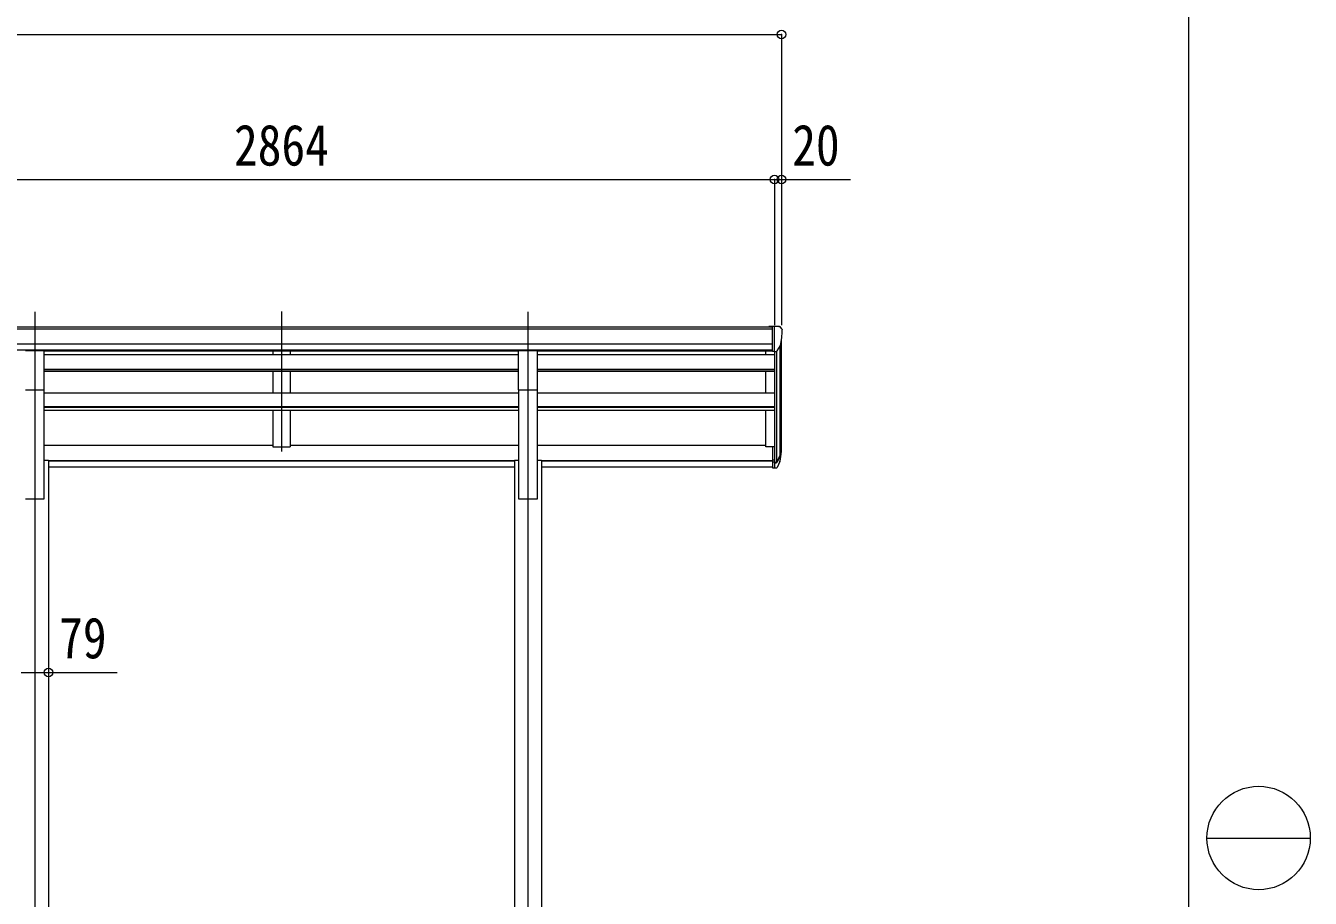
# Model space of a CAD drawing. Units: millimetres at full size. Extents: x -6988 to 7066, y -4877 to 4823.
# Drawn here: x 3336 to 7066, y -1077 to 1456 of the extents above; entities that cross this region are included whole.
import ezdxf
from ezdxf.enums import TextEntityAlignment as Align

# ---------------------------------------------------------------- set-up
doc = ezdxf.new("R2010")
doc.units = ezdxf.units.MM
doc.header["$LTSCALE"] = 25
doc.header["$PDMODE"] = 32
doc.header["$PDSIZE"] = 25
for name, color, linetype, lineweight in [('0-1_本体', 4, 'Continuous', 9), ('0-2_部品', 7, 'Continuous', 9), ('0-8_PARTS2', 2, 'Continuous', 9), ('0-A_寸法', 6, 'Continuous', 9), ('F-0_240', 7, 'Continuous', 9)]:
    doc.layers.add(name, color=color, linetype=linetype, lineweight=lineweight)
doc.styles.add('ＭＳ ゴシック', font='')
doc.styles.get('ＭＳ ゴシック').set_extended_font_data('MS Gothic')

msp = doc.modelspace()

# ---------------------------------------------------------------- linework, layer by layer
at = {"layer": '0-1_本体'}
for p, q in [((2652.55, 581.11), (5503.55, 581.11)), ((2652.55, 575.77), (5503.55, 575.77)), ((2652.55, 532.24), (5503.55, 532.24)), ((5525.77, 525.56), (5525.77, 207.33)), ((5530.05, 231.6), (5530.05, 544.36)), ((2652.55, 514.57), (5503.55, 514.57)), ((3389.66, 512.19), (4766.55, 512.19)), ((3389.66, 500.94), (4766.55, 500.94)), ((4053.16, 512.13), (4053.16, 500.94)), ((4103.16, 512.13), (4103.16, 500.94)), ((4821.55, 512.19), (5503.55, 512.19)), ((4821.55, 500.94), (5510.05, 500.94)), ((5485.05, 500.94), (5485.05, 512.19)), ((5510.05, 509.73), (5510.05, 233.77)), ((5516.05, 510.21), (5516.05, 189.33)), ((3389.66, 459.01), (4766.55, 459.01)), ((3389.66, 457.51), (4766.55, 457.51)), ((3389.66, 453.31), (4766.55, 453.31)), ((4053.16, 453.31), (4053.16, 389.58)), ((4103.16, 453.31), (4103.16, 389.58)), ((4821.55, 459.01), (5510.05, 459.01)), ((4821.55, 457.51), (5510.05, 457.51)), ((4821.55, 453.31), (5510.05, 453.31)), ((5485.05, 389.58), (5485.05, 453.31)), ((3389.66, 82.36), (3389.66, 399.15)), ((3389.67, 389.58), (4766.56, 389.58)), ((4766.55, 399.15), (4766.55, 82.36)), ((4821.55, 82.36), (4821.55, 399.15)), ((4821.56, 389.58), (5510.05, 389.58)), ((3389.66, 350.14), (4766.55, 350.14)), ((3389.66, 348.66), (4766.55, 348.66)), ((3389.66, 339.41), (4766.55, 339.41)), ((4053.16, 339.41), (4053.16, 232.92)), ((4103.16, 339.41), (4103.16, 232.92)), ((4821.55, 350.14), (5510.05, 350.14)), ((4821.55, 348.66), (5510.05, 348.66)), ((4821.55, 339.41), (5510.05, 339.41)), ((5485.05, 232.94), (5485.05, 339.41)), ((3389.66, 237.74), (4053.16, 237.74)), ((4053.16, 232.92), (4103.16, 232.92)), ((4103.16, 237.74), (4766.55, 237.74)), ((4821.55, 237.74), (5485.06, 237.74)), ((5503.55, 232.94), (5485.05, 232.94)), ((3389.66, 194.93), (3401.66, 194.93)), ((3401.66, 194.93), (3401.66, -2192.53)), ((3401.66, 193.65), (4754.55, 193.65)), ((3401.66, 192.25), (4754.55, 192.25)), ((4754.55, 194.93), (4766.55, 194.93)), ((4754.55, 194.93), (4754.55, -2192.53)), ((4821.55, 194.93), (4833.55, 194.93)), ((4833.55, 194.93), (4833.55, -2192.53)), ((4833.55, 193.65), (5503.55, 193.65)), ((4833.55, 192.25), (5503.55, 192.25)), ((3401.66, 174.88), (4754.55, 174.88)), ((4833.55, 174.88), (5503.55, 174.88)), ((3334.66, 82.36), (3389.66, 82.36)), ((4766.55, 82.36), (4821.55, 82.36))]:
    msp.add_line(p, q, dxfattribs=at)
at = {"layer": '0-2_部品'}
for p, q in [((5503.55, 582.72), (5493.55, 582.63)), ((5493.55, 581.11), (5493.55, 582.63)), ((5503.55, 510.73), (5503.55, 582.72)), ((5522.05, 582.72), (5503.55, 582.72)), ((5510.05, 509.73), (5510.05, 582.72)), ((5522.05, 582.72), (5524.39, 582.58)), ((5525.14, 582.15), (5529.21, 576.34)), ((5532.05, 573.35), (5532.05, 572.72)), ((5517.68, 511.55), (5526.95, 527.61)), ((3334.66, 512.88), (3389.66, 512.88)), ((3389.66, 398.72), (3389.66, 512.88)), ((4766.55, 512.88), (4821.55, 512.88)), ((4766.55, 398.72), (4766.55, 512.88)), ((4821.55, 398.72), (4821.55, 512.88)), ((5503.55, 510.73), (5510.05, 510.73)), ((5510.05, 509.73), (5515.26, 510.05)), ((3334.66, 398.72), (3389.66, 398.72)), ((4766.55, 398.72), (4821.55, 398.72)), ((5503.55, 233.77), (5503.55, 172.7)), ((5503.55, 233.77), (5510.05, 233.77)), ((5510.05, 233.77), (5510.05, 171.88)), ((5503.55, 195.45), (5510.05, 195.45)), ((5503.55, 190.05), (5510.05, 190.05)), ((5510.05, 189.05), (5515.19, 189.05)), ((5510.05, 187.05), (5514.9, 187.05)), ((5516.49, 189.8), (5526.24, 208.22)), ((5527.66, 207.73), (5517.5, 188.55)), ((5525.07, 190.87), (5517.5, 173.38)), ((5503.55, 172.7), (5510.05, 172.7)), ((5510.05, 171.88), (5514.9, 171.88))]:
    msp.add_line(p, q, dxfattribs=at)
for centre, radius, start, end in [((5524.32, 581.58), 1, 35, 86.5), ((5330.05, 572.72), 202, 347.09739, 0), ((5529.05, 573.35), 3, 0, 87), ((5515.08, 513.05), 3, 273.5, 330), ((5442.11, 234.17), 88.05, 342.78929, 2.77608), ((5441.39, 229.89), 89.07, 345.58812, 5.50424), ((5514.9, 190.05), 3, 270, 330), ((5515.19, 190.55), 1.5, 270, 330), ((5396.84, 226.95), 133.22, 344.28698, 356.72013), ((5514.9, 174.88), 3, 270, 330)]:
    msp.add_arc(centre, radius, start, end, dxfattribs=at)
at = {"layer": '0-8_PARTS2'}
for p, q in [((3362.05, 624.63), (3362.05, -3038.82)), ((4078.16, 626.05), (4078.16, 219.26)), ((4794.05, 624.63), (4794.05, -3038.82))]:
    msp.add_line(p, q, dxfattribs=at)
at = {"layer": '0-A_寸法'}
for p, q in [((-237.95, 1429.96), (5530.05, 1429.96)), ((5530.05, 1429.96), (5530.05, 1008.92)), ((2646.05, 1008.92), (5510.05, 1008.92)), ((5510.05, 1008.92), (5510.05, 586.29)), ((5510.05, 1008.92), (5530.05, 1008.92)), ((5530.05, 1008.92), (5530.05, 586.29)), ((5530.05, 1008.92), (5730.05, 1008.92)), ((3322.55, -421.48), (3401.55, -421.48)), ((3401.55, -421.48), (3601.55, -421.48))]:
    msp.add_line(p, q, dxfattribs=at)
for p in [(5530.05, 1429.96), (5510.05, 1008.92), (5530.05, 1008.92), (3401.55, -421.48)]:
    msp.add_point(p, dxfattribs=at)
at = {"layer": 'F-0_240', "color": 5}
msp.add_line((6712.12, 4822.79), (6712.12, -4877.21), dxfattribs=at)
at = {"layer": 'F-0_240', "color": 4}
msp.add_line((6765.55, -902.21), (7065.55, -902.21), dxfattribs=at)
msp.add_circle((6915.55, -902.21), 150, dxfattribs=at)

# ---------------------------------------------------------------- texts
at = {"layer": '0-A_寸法', "color": 7, "style": 'ＭＳ ゴシック', "width": 0.85}
for s, p in [('2864', (3940.55, 1013.92)), ('20', (5561.3, 1013.92)), ('79', (3432.8, -416.48))]:
    msp.add_text(s, height=119.1, dxfattribs=at).set_placement(p, align=Align.BOTTOM_LEFT)

doc.saveas('drawing.dxf')
